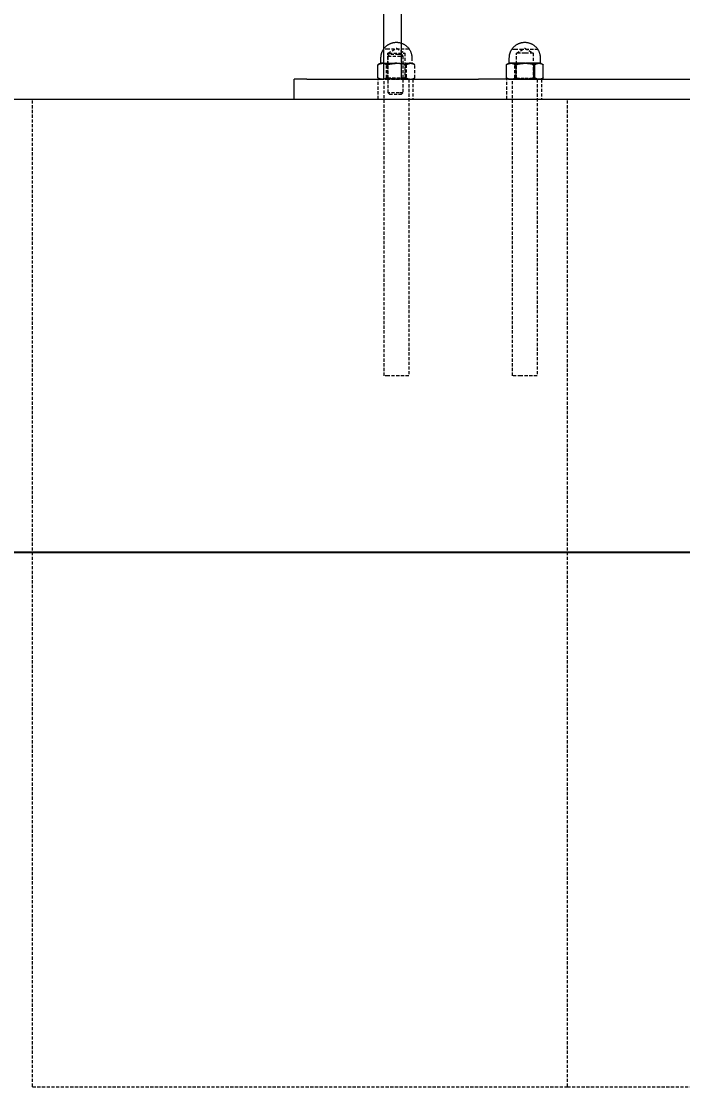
# Model space of a CAD drawing. Header units: millimetres. Extents: x -427 to 4679, y -324 to 2971.
# Drawn here: x 1398.2 to 1665.9, y 2120.7 to 2552.2 of the extents above; entities that cross this region are included whole.
import ezdxf

# ---------------------------------------------------------------- set-up
doc = ezdxf.new("R2010")
doc.units = ezdxf.units.MM
doc.linetypes.add('HIDDEN', pattern=[1.905, 1.27, -0.635])
for name, color, linetype, lineweight in [('ZANO_R', 7, 'Continuous', 0), ('ZANO_R_przerywana', 7, 'HIDDEN', 0), ('ZANO_W', 1, 'Continuous', 0)]:
    doc.layers.add(name, color=color, linetype=linetype, lineweight=lineweight)
doc.styles.add('Arial', font='arial.ttf')
doc.styles.get("Standard").update_dxf_attribs({"font": 'ARIALUNI.TTF'})
doc.dimstyles.new('pl i ang', dxfattribs={"dimtxt": 50, "dimasz": 50, "dimexe": 1.25, "dimexo": 0.625, "dimgap": 10, "dimtad": 1, "dimtoh": 1, "dimtxsty": 'Standard', "dimcen": 2.5, "dimclrd": 1, "dimclre": 1, "dimclrt": 1, "dimadec": 0, "dimazin": 0, "dimtfac": 1, "dimtmove": 0, "dimatfit": 3, "dimfxl": 1, "dimarcsym": 1})

# ---------------------------------------------------------------- blocks, each defined once
blk = doc.blocks.new('*D485')
at = {"layer": 'ZANO_W', "color": 1, "lineweight": -2}
for p, q in [((-216.66, 2510.74), (-216.66, 2327.24)), ((1811.27, 2510.74), (1811.27, 2327.24)), ((-176.66, 2337.24), (1771.27, 2337.24))]:
    blk.add_line(p, q, dxfattribs=at)
at = {"layer": 'ZANO_W', "color": 1}
for points in [[(-176.66, 2343.9), (-176.66, 2330.57), (-216.66, 2337.24)], [(1771.27, 2330.57), (1771.27, 2343.9), (1811.27, 2337.24)]]:
    blk.add_solid(points, dxfattribs=at)
at = {"layer": 'ZANO_W', "color": 1, "insert": (797.31, 2367.66), "char_height": 40, "attachment_point": 5, "style": 'Arial'}
blk.add_mtext('2028', dxfattribs=at)

msp = doc.modelspace()

# ---------------------------------------------------------------- linework, layer by layer
at = {"layer": 'ZANO_R'}
for p, q in [((1551.92, 2922.74), (1551.92, 2528.74)), ((1544.97, 2528.74), (1544.97, 2892.74)), ((1597.11, 2541.44), (1597.25, 2541.6)), ((1597.25, 2541.6), (1597.4, 2541.76)), ((1597.4, 2541.76), (1597.54, 2541.91)), ((1597.54, 2541.91), (1597.7, 2542.06)), ((1597.7, 2542.06), (1597.86, 2542.2)), ((1597.86, 2542.2), (1598.02, 2542.34)), ((1598.02, 2542.34), (1598.19, 2542.47)), ((1598.19, 2542.47), (1598.36, 2542.6)), ((1598.36, 2542.6), (1598.54, 2542.72)), ((1598.54, 2542.72), (1598.72, 2542.83)), ((1598.72, 2542.83), (1598.9, 2542.94)), ((1598.9, 2542.94), (1599.09, 2543.04)), ((1599.09, 2543.04), (1599.28, 2543.14)), ((1599.28, 2543.14), (1599.47, 2543.22)), ((1599.47, 2543.22), (1599.67, 2543.31)), ((1599.67, 2543.31), (1599.87, 2543.38)), ((1599.87, 2543.38), (1600.07, 2543.45)), ((1600.07, 2543.45), (1600.28, 2543.51)), ((1600.28, 2543.51), (1600.48, 2543.56)), ((1600.48, 2543.56), (1600.69, 2543.61)), ((1600.69, 2543.61), (1600.9, 2543.65)), ((1600.9, 2543.65), (1601.11, 2543.68)), ((1601.11, 2543.68), (1601.32, 2543.71)), ((1601.32, 2543.71), (1601.54, 2543.73)), ((1601.54, 2543.73), (1601.75, 2543.74)), ((1601.75, 2543.74), (1601.96, 2543.74)), ((1601.96, 2543.74), (1602.18, 2543.74)), ((1602.18, 2543.74), (1602.39, 2543.73)), ((1602.39, 2543.73), (1602.6, 2543.71)), ((1602.6, 2543.71), (1602.81, 2543.68)), ((1602.81, 2543.68), (1603.03, 2543.65)), ((1603.03, 2543.65), (1603.23, 2543.61)), ((1603.23, 2543.61), (1603.44, 2543.56)), ((1603.44, 2543.56), (1603.65, 2543.51)), ((1603.65, 2543.51), (1603.85, 2543.45)), ((1603.85, 2543.45), (1604.06, 2543.38)), ((1604.06, 2543.38), (1604.26, 2543.31)), ((1604.26, 2543.31), (1604.45, 2543.22)), ((1604.45, 2543.22), (1604.65, 2543.14)), ((1604.65, 2543.14), (1604.84, 2543.04)), ((1604.84, 2543.04), (1605.03, 2542.94)), ((1605.03, 2542.94), (1605.21, 2542.83)), ((1605.21, 2542.83), (1605.39, 2542.72)), ((1605.39, 2542.72), (1605.57, 2542.6)), ((1605.57, 2542.6), (1605.74, 2542.47)), ((1605.74, 2542.47), (1605.91, 2542.34)), ((1605.91, 2542.34), (1606.07, 2542.2)), ((1606.07, 2542.2), (1606.23, 2542.06)), ((1606.23, 2542.06), (1606.38, 2541.91)), ((1606.38, 2541.91), (1606.53, 2541.76)), ((1606.53, 2541.76), (1606.67, 2541.6)), ((1606.67, 2541.6), (1606.81, 2541.44)), ((1543.75, 2537.49), (1543.76, 2537.7)), ((1543.75, 2535.36), (1543.75, 2537.49)), ((1543.76, 2537.7), (1543.77, 2537.91)), ((1543.77, 2537.91), (1543.78, 2538.12)), ((1543.78, 2538.12), (1543.81, 2538.32)), ((1543.81, 2538.32), (1543.84, 2538.53)), ((1543.84, 2538.53), (1543.88, 2538.74)), ((1543.88, 2538.74), (1543.92, 2538.94)), ((1543.92, 2538.94), (1543.97, 2539.14)), ((1543.97, 2539.14), (1544.03, 2539.34)), ((1544.03, 2539.34), (1544.1, 2539.54)), ((1544.1, 2539.54), (1544.17, 2539.74)), ((1544.17, 2539.74), (1544.25, 2539.93)), ((1544.25, 2539.93), (1544.33, 2540.12)), ((1544.33, 2540.12), (1544.42, 2540.31)), ((1544.42, 2540.31), (1544.52, 2540.49)), ((1544.52, 2540.49), (1544.62, 2540.67)), ((1544.62, 2540.67), (1544.73, 2540.85)), ((1544.73, 2540.85), (1544.85, 2541.03)), ((1544.85, 2541.03), (1544.97, 2541.2)), ((1595.71, 2537.49), (1595.72, 2537.7)), ((1595.71, 2535.36), (1595.71, 2537.49)), ((1595.72, 2537.7), (1595.73, 2537.92)), ((1595.73, 2537.92), (1595.75, 2538.13)), ((1595.75, 2538.13), (1595.77, 2538.34)), ((1595.77, 2538.34), (1595.8, 2538.55)), ((1595.8, 2538.55), (1595.84, 2538.76)), ((1595.84, 2538.76), (1595.89, 2538.97)), ((1595.89, 2538.97), (1595.94, 2539.18)), ((1595.94, 2539.18), (1596.01, 2539.38)), ((1596.01, 2539.38), (1596.07, 2539.58)), ((1596.07, 2539.58), (1596.15, 2539.78)), ((1596.15, 2539.78), (1596.23, 2539.98)), ((1596.23, 2539.98), (1596.32, 2540.18)), ((1596.32, 2540.18), (1596.41, 2540.37)), ((1596.41, 2540.37), (1596.52, 2540.55)), ((1596.52, 2540.55), (1596.62, 2540.74)), ((1596.62, 2540.74), (1596.74, 2540.92)), ((1596.74, 2540.92), (1596.86, 2541.1)), ((1596.86, 2541.1), (1596.98, 2541.27)), ((1596.98, 2541.27), (1597.11, 2541.44)), ((1606.81, 2541.44), (1606.94, 2541.27)), ((1606.94, 2541.27), (1607.07, 2541.1)), ((1607.07, 2541.1), (1607.19, 2540.92)), ((1607.19, 2540.92), (1607.3, 2540.74)), ((1607.3, 2540.74), (1607.41, 2540.55)), ((1607.41, 2540.55), (1607.51, 2540.37)), ((1607.51, 2540.37), (1607.61, 2540.18)), ((1607.61, 2540.18), (1607.7, 2539.98)), ((1607.7, 2539.98), (1607.78, 2539.78)), ((1607.78, 2539.78), (1607.85, 2539.58)), ((1607.85, 2539.58), (1607.92, 2539.38)), ((1607.92, 2539.38), (1607.98, 2539.18)), ((1607.98, 2539.18), (1608.04, 2538.97)), ((1608.04, 2538.97), (1608.08, 2538.76)), ((1608.08, 2538.76), (1608.12, 2538.55)), ((1608.12, 2538.55), (1608.15, 2538.34)), ((1608.15, 2538.34), (1608.18, 2538.13)), ((1608.18, 2538.13), (1608.2, 2537.92)), ((1608.2, 2537.92), (1608.21, 2537.7)), ((1608.21, 2537.7), (1608.21, 2537.49)), ((1608.21, 2537.49), (1608.21, 2535.36)), ((1542.59, 2534.72), (1542.5, 2534.66)), ((1542.5, 2529.32), (1542.5, 2534.66)), ((1542.69, 2534.78), (1542.59, 2534.72)), ((1542.78, 2534.83), (1542.69, 2534.78)), ((1542.72, 2534.79), (1543.5, 2535.24)), ((1542.88, 2534.88), (1542.78, 2534.83)), ((1542.98, 2534.93), (1542.88, 2534.88)), ((1543.08, 2534.98), (1542.98, 2534.93)), ((1543.18, 2535.02), (1543.08, 2534.98)), ((1543.28, 2535.06), (1543.18, 2535.02)), ((1543.39, 2535.09), (1543.28, 2535.06)), ((1543.49, 2535.12), (1543.39, 2535.09)), ((1543.6, 2535.15), (1543.49, 2535.12)), ((1543.5, 2535.24), (1543.5, 2535.24)), ((1543.5, 2535.24), (1543.5, 2535.24)), ((1543.5, 2535.24), (1543.5, 2535.24)), ((1543.5, 2535.24), (1543.5, 2535.24)), ((1543.5, 2535.24), (1543.5, 2535.24)), ((1543.5, 2535.24), (1543.51, 2535.24)), ((1543.51, 2535.24), (1543.54, 2535.24)), ((1543.54, 2535.24), (1543.67, 2535.24)), ((1543.7, 2535.17), (1543.6, 2535.15)), ((1543.64, 2535.24), (1543.65, 2535.24)), ((1543.65, 2535.24), (1543.65, 2535.24)), ((1543.65, 2535.24), (1543.65, 2535.24)), ((1543.65, 2535.24), (1543.66, 2535.24)), ((1543.66, 2535.24), (1543.66, 2535.25)), ((1543.66, 2535.25), (1543.67, 2535.25)), ((1543.67, 2535.25), (1543.67, 2535.25)), ((1543.67, 2535.25), (1543.67, 2535.25)), ((1543.67, 2535.25), (1543.68, 2535.25)), ((1543.67, 2535.24), (1544.15, 2535.24)), ((1543.68, 2535.25), (1543.69, 2535.26)), ((1543.68, 2535.25), (1543.68, 2535.25)), ((1543.68, 2535.25), (1543.68, 2535.25)), ((1543.69, 2535.26), (1543.69, 2535.26)), ((1543.69, 2535.26), (1543.7, 2535.26)), ((1543.7, 2535.26), (1543.71, 2535.27)), ((1543.7, 2535.26), (1543.7, 2535.26)), ((1543.7, 2535.26), (1543.7, 2535.26)), ((1543.81, 2535.19), (1543.7, 2535.17)), ((1543.71, 2535.27), (1543.72, 2535.28)), ((1543.71, 2535.27), (1543.71, 2535.27)), ((1543.71, 2535.27), (1543.71, 2535.27)), ((1543.71, 2535.27), (1543.71, 2535.27)), ((1543.72, 2535.28), (1543.73, 2535.29)), ((1543.72, 2535.28), (1543.72, 2535.28)), ((1543.72, 2535.28), (1543.72, 2535.28)), ((1543.73, 2535.29), (1543.73, 2535.3)), ((1543.73, 2535.3), (1543.73, 2535.3)), ((1543.73, 2535.3), (1543.74, 2535.3)), ((1543.73, 2535.29), (1543.73, 2535.29)), ((1543.73, 2535.29), (1543.73, 2535.29)), ((1543.74, 2535.32), (1543.75, 2535.33)), ((1543.74, 2535.31), (1543.74, 2535.32)), ((1543.74, 2535.32), (1543.74, 2535.32)), ((1543.74, 2535.3), (1543.74, 2535.31)), ((1543.74, 2535.31), (1543.74, 2535.31)), ((1543.74, 2535.31), (1543.74, 2535.31)), ((1543.75, 2535.35), (1543.75, 2535.36)), ((1543.75, 2535.36), (1543.75, 2535.36)), ((1543.75, 2535.34), (1543.75, 2535.35)), ((1543.75, 2535.35), (1543.75, 2535.35)), ((1543.75, 2535.33), (1543.75, 2535.34)), ((1543.75, 2535.34), (1543.75, 2535.34)), ((1543.75, 2535.34), (1543.75, 2535.34)), ((1543.75, 2535.33), (1543.75, 2535.33)), ((1543.75, 2535.33), (1543.75, 2535.33)), ((1543.92, 2535.21), (1543.81, 2535.19)), ((1544.03, 2535.23), (1543.92, 2535.21)), ((1544.14, 2535.23), (1544.03, 2535.23)), ((1544.25, 2535.24), (1544.14, 2535.23)), ((1544.34, 2535.24), (1544.25, 2535.24)), ((1544.3, 2535.24), (1544.97, 2535.24)), ((1544.43, 2535.23), (1544.34, 2535.24)), ((1544.52, 2535.23), (1544.43, 2535.23)), ((1544.61, 2535.21), (1544.52, 2535.23)), ((1544.7, 2535.2), (1544.61, 2535.21)), ((1544.79, 2535.18), (1544.7, 2535.2)), ((1544.88, 2535.16), (1544.79, 2535.18)), ((1544.97, 2535.14), (1544.88, 2535.16)), ((1594.62, 2534.75), (1594.46, 2534.66)), ((1594.46, 2534.66), (1594.59, 2534.73)), ((1594.46, 2534.66), (1594.46, 2529.32)), ((1594.59, 2534.73), (1594.71, 2534.8)), ((1594.62, 2534.75), (1595.46, 2535.24)), ((1594.71, 2534.8), (1594.84, 2534.86)), ((1594.84, 2534.86), (1594.97, 2534.91)), ((1594.97, 2534.91), (1595.1, 2534.97)), ((1595.1, 2534.97), (1595.23, 2535.01)), ((1595.23, 2535.01), (1595.36, 2535.06)), ((1595.36, 2535.06), (1595.5, 2535.1)), ((1596.41, 2535.24), (1595.46, 2535.24)), ((1595.5, 2535.1), (1595.63, 2535.13)), ((1595.6, 2535.24), (1595.71, 2535.36)), ((1595.63, 2535.13), (1595.77, 2535.16)), ((1595.77, 2535.16), (1595.91, 2535.19)), ((1595.91, 2535.19), (1596.05, 2535.21)), ((1596.05, 2535.21), (1596.19, 2535.22)), ((1596.19, 2535.22), (1596.33, 2535.23)), ((1596.33, 2535.23), (1596.47, 2535.24)), ((1596.47, 2535.24), (1596.61, 2535.23)), ((1602.11, 2535.24), (1596.58, 2535.24)), ((1596.61, 2535.23), (1596.75, 2535.22)), ((1596.75, 2535.22), (1596.89, 2535.21)), ((1596.89, 2535.21), (1597.03, 2535.19)), ((1597.03, 2535.19), (1597.17, 2535.16)), ((1597.17, 2535.16), (1597.3, 2535.13)), ((1597.3, 2535.13), (1597.44, 2535.1)), ((1597.44, 2535.1), (1597.57, 2535.06)), ((1597.57, 2535.06), (1597.71, 2535.01)), ((1597.71, 2535.01), (1597.84, 2534.97)), ((1597.84, 2534.97), (1597.97, 2534.91)), ((1597.97, 2534.91), (1598.1, 2534.86)), ((1598.1, 2534.86), (1598.23, 2534.8)), ((1598.23, 2534.8), (1598.35, 2534.73)), ((1598.35, 2534.73), (1598.47, 2534.66)), ((1598.47, 2534.66), (1598.88, 2534.78)), ((1598.47, 2529.32), (1598.47, 2534.66)), ((1598.88, 2534.78), (1599.29, 2534.88)), ((1599.29, 2534.88), (1599.7, 2534.97)), ((1599.7, 2534.97), (1600.12, 2535.05)), ((1600.12, 2535.05), (1600.54, 2535.12)), ((1600.54, 2535.12), (1600.96, 2535.17)), ((1600.96, 2535.17), (1601.38, 2535.2)), ((1601.38, 2535.2), (1601.8, 2535.23)), ((1601.8, 2535.23), (1602.22, 2535.24)), ((1602.22, 2535.24), (1602.65, 2535.23)), ((1607.65, 2535.24), (1602.43, 2535.24)), ((1602.65, 2535.23), (1603.07, 2535.2)), ((1603.07, 2535.2), (1603.49, 2535.17)), ((1603.49, 2535.17), (1603.91, 2535.12)), ((1603.91, 2535.12), (1604.33, 2535.05)), ((1604.33, 2535.05), (1604.74, 2534.97)), ((1604.74, 2534.97), (1605.16, 2534.88)), ((1605.16, 2534.88), (1605.57, 2534.78)), ((1605.57, 2534.78), (1605.97, 2534.66)), ((1605.97, 2534.66), (1606.06, 2534.72)), ((1605.97, 2529.32), (1605.97, 2534.66)), ((1606.06, 2534.72), (1606.16, 2534.78)), ((1606.16, 2534.78), (1606.25, 2534.83)), ((1606.25, 2534.83), (1606.35, 2534.88)), ((1606.35, 2534.88), (1606.45, 2534.93)), ((1606.45, 2534.93), (1606.55, 2534.98)), ((1606.55, 2534.98), (1606.65, 2535.02)), ((1606.65, 2535.02), (1606.75, 2535.06)), ((1606.75, 2535.06), (1606.86, 2535.09)), ((1606.86, 2535.09), (1606.96, 2535.12)), ((1606.96, 2535.12), (1607.07, 2535.15)), ((1607.07, 2535.15), (1607.17, 2535.17)), ((1607.17, 2535.17), (1607.28, 2535.19)), ((1607.28, 2535.19), (1607.39, 2535.21)), ((1607.39, 2535.21), (1607.5, 2535.23)), ((1607.5, 2535.23), (1607.61, 2535.23)), ((1607.61, 2535.23), (1607.72, 2535.24)), ((1607.72, 2535.24), (1607.83, 2535.23)), ((1608.3, 2535.24), (1607.81, 2535.24)), ((1607.83, 2535.23), (1607.94, 2535.23)), ((1607.94, 2535.23), (1608.04, 2535.21)), ((1608.04, 2535.21), (1608.15, 2535.19)), ((1608.15, 2535.19), (1608.26, 2535.17)), ((1608.21, 2535.36), (1608.33, 2535.24)), ((1608.26, 2535.17), (1608.37, 2535.15)), ((1608.42, 2535.24), (1608.3, 2535.24)), ((1608.37, 2535.15), (1608.47, 2535.12)), ((1608.45, 2535.24), (1608.42, 2535.24)), ((1608.46, 2535.24), (1608.45, 2535.24)), ((1608.46, 2535.24), (1608.46, 2535.24)), ((1608.46, 2535.24), (1608.46, 2535.24)), ((1608.46, 2535.24), (1608.46, 2535.24)), ((1608.46, 2535.24), (1608.46, 2535.24)), ((1608.46, 2535.24), (1608.46, 2535.24)), ((1608.46, 2535.24), (1609.25, 2534.79)), ((1608.47, 2535.12), (1608.58, 2535.09)), ((1608.58, 2535.09), (1608.68, 2535.06)), ((1608.68, 2535.06), (1608.79, 2535.02)), ((1608.79, 2535.02), (1608.89, 2534.98)), ((1608.89, 2534.98), (1608.99, 2534.93)), ((1608.99, 2534.93), (1609.09, 2534.88)), ((1609.09, 2534.88), (1609.18, 2534.83)), ((1609.18, 2534.83), (1609.28, 2534.78)), ((1609.28, 2534.78), (1609.37, 2534.72)), ((1609.37, 2534.72), (1609.46, 2534.66)), ((1609.46, 2529.32), (1609.46, 2534.66)), ((1513.7, 2528.74), (1508.66, 2528.74)), ((1508.66, 2520.74), (1508.66, 2528.74)), ((1513.7, 2528.74), (1544.97, 2528.74)), ((1542.5, 2529.32), (1542.6, 2529.26)), ((1542.6, 2529.26), (1542.69, 2529.2)), ((1542.69, 2529.2), (1542.79, 2529.14)), ((1543.5, 2528.74), (1542.72, 2529.19)), ((1542.79, 2529.14), (1542.89, 2529.09)), ((1542.89, 2529.09), (1543, 2529.04)), ((1543, 2529.04), (1543.1, 2529)), ((1543.1, 2529), (1543.21, 2528.95)), ((1543.21, 2528.95), (1543.31, 2528.92)), ((1543.31, 2528.92), (1543.42, 2528.88)), ((1543.42, 2528.88), (1543.53, 2528.85)), ((1543.53, 2528.85), (1543.64, 2528.82)), ((1543.64, 2528.82), (1543.75, 2528.8)), ((1543.75, 2528.8), (1543.86, 2528.78)), ((1543.86, 2528.78), (1543.98, 2528.76)), ((1543.98, 2528.76), (1544.09, 2528.75)), ((1544.09, 2528.75), (1544.2, 2528.74)), ((1544.3, 2528.74), (1544.38, 2528.75)), ((1544.38, 2528.75), (1544.47, 2528.75)), ((1544.47, 2528.75), (1544.55, 2528.76)), ((1544.55, 2528.76), (1544.64, 2528.77)), ((1544.64, 2528.77), (1544.72, 2528.79)), ((1544.72, 2528.79), (1544.8, 2528.8)), ((1544.8, 2528.8), (1544.89, 2528.82)), ((1544.89, 2528.82), (1544.97, 2528.85)), ((1551.92, 2528.74), (1544.97, 2528.74)), ((1551.92, 2528.74), (1583.18, 2528.74)), ((1596.83, 2528.74), (1583.18, 2528.74)), ((1594.46, 2529.32), (1594.62, 2529.23)), ((1594.59, 2529.25), (1594.46, 2529.32)), ((1594.72, 2529.18), (1594.59, 2529.25)), ((1595.46, 2528.74), (1594.62, 2529.23)), ((1594.85, 2529.12), (1594.72, 2529.18)), ((1594.99, 2529.06), (1594.85, 2529.12)), ((1595.12, 2529.01), (1594.99, 2529.06)), ((1595.26, 2528.96), (1595.12, 2529.01)), ((1595.4, 2528.91), (1595.26, 2528.96)), ((1595.54, 2528.87), (1595.4, 2528.91)), ((1595.69, 2528.84), (1595.54, 2528.87)), ((1595.83, 2528.81), (1595.69, 2528.84)), ((1595.97, 2528.79), (1595.83, 2528.81)), ((1596.12, 2528.77), (1595.97, 2528.79)), ((1596.26, 2528.75), (1596.12, 2528.77)), ((1596.41, 2528.74), (1596.26, 2528.75)), ((1596.72, 2528.75), (1596.58, 2528.74)), ((1596.86, 2528.77), (1596.72, 2528.75)), ((1596.83, 2528.74), (1809.95, 2528.74)), ((1597, 2528.79), (1596.86, 2528.77)), ((1597.15, 2528.82), (1597, 2528.79)), ((1597.28, 2528.85), (1597.15, 2528.82)), ((1597.42, 2528.88), (1597.28, 2528.85)), ((1597.56, 2528.92), (1597.42, 2528.88)), ((1597.7, 2528.97), (1597.56, 2528.92)), ((1597.83, 2529.01), (1597.7, 2528.97)), ((1597.96, 2529.07), (1597.83, 2529.01)), ((1598.09, 2529.12), (1597.96, 2529.07)), ((1598.22, 2529.19), (1598.09, 2529.12)), ((1598.35, 2529.25), (1598.22, 2529.19)), ((1598.47, 2529.32), (1598.35, 2529.25)), ((1598.92, 2529.19), (1598.47, 2529.32)), ((1599.37, 2529.08), (1598.92, 2529.19)), ((1599.82, 2528.99), (1599.37, 2529.08)), ((1600.28, 2528.91), (1599.82, 2528.99)), ((1600.74, 2528.84), (1600.28, 2528.91)), ((1601.2, 2528.79), (1600.74, 2528.84)), ((1601.66, 2528.76), (1601.2, 2528.79)), ((1602.12, 2528.74), (1601.66, 2528.76)), ((1602.81, 2528.76), (1602.35, 2528.74)), ((1603.27, 2528.79), (1602.81, 2528.76)), ((1603.72, 2528.84), (1603.27, 2528.79)), ((1604.18, 2528.91), (1603.72, 2528.84)), ((1604.63, 2528.99), (1604.18, 2528.91)), ((1605.08, 2529.08), (1604.63, 2528.99)), ((1605.53, 2529.2), (1605.08, 2529.08)), ((1605.97, 2529.32), (1605.53, 2529.2)), ((1606.06, 2529.26), (1605.97, 2529.32)), ((1606.16, 2529.2), (1606.06, 2529.26)), ((1606.25, 2529.15), (1606.16, 2529.2)), ((1606.35, 2529.1), (1606.25, 2529.15)), ((1606.45, 2529.05), (1606.35, 2529.1)), ((1606.55, 2529.01), (1606.45, 2529.05)), ((1606.65, 2528.96), (1606.55, 2529.01)), ((1606.75, 2528.93), (1606.65, 2528.96)), ((1606.86, 2528.89), (1606.75, 2528.93)), ((1606.96, 2528.86), (1606.86, 2528.89)), ((1607.07, 2528.83), (1606.96, 2528.86)), ((1607.17, 2528.81), (1607.07, 2528.83)), ((1607.28, 2528.79), (1607.17, 2528.81)), ((1607.39, 2528.77), (1607.28, 2528.79)), ((1607.5, 2528.76), (1607.39, 2528.77)), ((1607.61, 2528.75), (1607.5, 2528.76)), ((1607.72, 2528.74), (1607.61, 2528.75)), ((1607.88, 2528.75), (1607.76, 2528.74)), ((1607.99, 2528.76), (1607.88, 2528.75)), ((1608.1, 2528.78), (1607.99, 2528.76)), ((1608.21, 2528.8), (1608.1, 2528.78)), ((1608.32, 2528.82), (1608.21, 2528.8)), ((1608.43, 2528.85), (1608.32, 2528.82)), ((1608.54, 2528.88), (1608.43, 2528.85)), ((1609.25, 2529.19), (1608.46, 2528.74)), ((1608.65, 2528.92), (1608.54, 2528.88)), ((1608.76, 2528.95), (1608.65, 2528.92)), ((1608.86, 2529), (1608.76, 2528.95)), ((1608.97, 2529.04), (1608.86, 2529)), ((1609.07, 2529.09), (1608.97, 2529.04)), ((1609.17, 2529.14), (1609.07, 2529.09)), ((1609.27, 2529.2), (1609.17, 2529.14)), ((1609.37, 2529.26), (1609.27, 2529.2)), ((1609.46, 2529.32), (1609.37, 2529.26)), ((1402.73, 2520.74), (1619.24, 2520.74)), ((1619.24, 2520.74), (1919.24, 2520.74))]:
    msp.add_line(p, q, dxfattribs=at)
msp.add_lwpolyline([(-427.28, 2520.74), (4514.24, 2520.74)], dxfattribs=at)
at = {"layer": 'ZANO_R_przerywana'}
for p, q in [((1545.1, 2541.37), (1545.24, 2541.54)), ((1545.24, 2541.54), (1545.38, 2541.7)), ((1545.38, 2541.7), (1545.53, 2541.86)), ((1545.53, 2541.86), (1545.68, 2542.01)), ((1545.68, 2542.01), (1545.84, 2542.16)), ((1545.84, 2542.16), (1546.01, 2542.3)), ((1546.01, 2542.3), (1546.18, 2542.43)), ((1546.18, 2542.43), (1546.35, 2542.56)), ((1546.35, 2542.56), (1546.53, 2542.69)), ((1546.53, 2542.69), (1546.71, 2542.8)), ((1546.71, 2542.8), (1546.9, 2542.91)), ((1546.9, 2542.91), (1547.09, 2543.02)), ((1547.09, 2543.02), (1547.28, 2543.12)), ((1547.28, 2543.12), (1547.48, 2543.21)), ((1547.48, 2543.21), (1547.68, 2543.29)), ((1547.68, 2543.29), (1547.88, 2543.37)), ((1547.88, 2543.37), (1548.08, 2543.44)), ((1548.08, 2543.44), (1548.29, 2543.5)), ((1548.29, 2543.5), (1548.5, 2543.56)), ((1548.5, 2543.56), (1548.71, 2543.61)), ((1548.71, 2543.61), (1548.92, 2543.65)), ((1548.92, 2543.65), (1549.14, 2543.68)), ((1549.14, 2543.68), (1549.35, 2543.71)), ((1549.35, 2543.71), (1549.57, 2543.73)), ((1549.57, 2543.73), (1549.78, 2543.74)), ((1549.78, 2543.74), (1550, 2543.74)), ((1550, 2543.74), (1550.21, 2543.74)), ((1550.21, 2543.74), (1550.43, 2543.73)), ((1550.43, 2543.73), (1550.64, 2543.71)), ((1550.64, 2543.71), (1550.85, 2543.68)), ((1550.85, 2543.68), (1551.06, 2543.65)), ((1551.06, 2543.65), (1551.27, 2543.61)), ((1551.27, 2543.61), (1551.48, 2543.56)), ((1551.48, 2543.56), (1551.69, 2543.51)), ((1551.69, 2543.51), (1551.89, 2543.45)), ((1551.89, 2543.45), (1552.09, 2543.38)), ((1552.09, 2543.38), (1552.29, 2543.31)), ((1552.29, 2543.31), (1552.49, 2543.22)), ((1552.49, 2543.22), (1552.69, 2543.14)), ((1552.69, 2543.14), (1552.88, 2543.04)), ((1552.88, 2543.04), (1553.06, 2542.94)), ((1553.06, 2542.94), (1553.25, 2542.83)), ((1553.25, 2542.83), (1553.43, 2542.72)), ((1553.43, 2542.72), (1553.61, 2542.6)), ((1553.61, 2542.6), (1553.78, 2542.47)), ((1553.78, 2542.47), (1553.95, 2542.34)), ((1553.95, 2542.34), (1554.11, 2542.2)), ((1554.11, 2542.2), (1554.27, 2542.06)), ((1554.27, 2542.06), (1554.42, 2541.91)), ((1554.42, 2541.91), (1554.57, 2541.76)), ((1554.57, 2541.76), (1554.71, 2541.6)), ((1554.71, 2541.6), (1554.85, 2541.44)), ((1544.97, 2541.2), (1545.1, 2541.37)), ((1546.68, 2540.91), (1545, 2540.91)), ((1546.6, 2539.34), (1550, 2541.38)), ((1546.6, 2539.34), (1546.99, 2539.34)), ((1546.6, 2529.19), (1546.6, 2539.34)), ((1546.65, 2538.19), (1547.2, 2538.74)), ((1546.65, 2538.19), (1551.15, 2538.19)), ((1546.65, 2523.3), (1546.65, 2538.19)), ((1555, 2540.91), (1546.68, 2540.91)), ((1546.99, 2539.34), (1553.4, 2539.34)), ((1550.87, 2538.74), (1547.2, 2538.74)), ((1550, 2541.38), (1553.4, 2539.34)), ((1552.09, 2538.74), (1550.87, 2538.74)), ((1551.15, 2538.19), (1552.65, 2538.19)), ((1552.09, 2538.74), (1552.65, 2538.19)), ((1552.65, 2538.19), (1552.65, 2523.3)), ((1553.4, 2539.34), (1553.4, 2539.34)), ((1553.4, 2539.34), (1553.4, 2529.19)), ((1554.85, 2541.44), (1554.98, 2541.27)), ((1554.98, 2541.27), (1555.11, 2541.1)), ((1555.11, 2541.1), (1555.23, 2540.92)), ((1555.23, 2540.92), (1555.34, 2540.74)), ((1555.34, 2540.74), (1555.45, 2540.55)), ((1555.45, 2540.55), (1555.55, 2540.37)), ((1555.55, 2540.37), (1555.65, 2540.18)), ((1555.65, 2540.18), (1555.73, 2539.98)), ((1555.73, 2539.98), (1555.82, 2539.78)), ((1555.82, 2539.78), (1555.89, 2539.58)), ((1555.89, 2539.58), (1555.96, 2539.38)), ((1555.96, 2539.38), (1556.02, 2539.18)), ((1556.02, 2539.18), (1556.07, 2538.97)), ((1556.07, 2538.97), (1556.12, 2538.76)), ((1556.12, 2538.76), (1556.16, 2538.55)), ((1556.16, 2538.55), (1556.19, 2538.34)), ((1556.19, 2538.34), (1556.22, 2538.13)), ((1556.22, 2538.13), (1556.24, 2537.92)), ((1556.24, 2537.92), (1556.25, 2537.7)), ((1556.25, 2537.7), (1556.25, 2537.49)), ((1556.25, 2537.49), (1556.25, 2535.36)), ((1596.96, 2540.91), (1596.96, 2540.91)), ((1596.96, 2540.91), (1596.96, 2540.91)), ((1596.96, 2540.91), (1596.96, 2540.91)), ((1596.96, 2540.91), (1596.96, 2540.91)), ((1596.96, 2540.91), (1596.97, 2540.91)), ((1596.97, 2540.91), (1597.01, 2540.91)), ((1597.01, 2540.91), (1597.19, 2540.91)), ((1597.19, 2540.91), (1597.93, 2540.91)), ((1597.93, 2540.91), (1600.38, 2540.91)), ((1602.1, 2539.34), (1598.56, 2539.34)), ((1598.56, 2539.34), (1598.56, 2539.34)), ((1598.56, 2529.19), (1598.56, 2539.34)), ((1598.57, 2539.34), (1601.96, 2541.38)), ((1600.38, 2540.91), (1606.96, 2540.91)), ((1601.96, 2541.38), (1605.36, 2539.34)), ((1605.36, 2539.34), (1602.1, 2539.34)), ((1605.36, 2539.34), (1605.36, 2529.19)), ((1542.5, 2534.66), (1542.63, 2534.73)), ((1542.63, 2534.73), (1542.77, 2534.8)), ((1542.77, 2534.8), (1542.9, 2534.87)), ((1542.9, 2534.87), (1543.04, 2534.93)), ((1543.04, 2534.93), (1543.18, 2534.98)), ((1543.18, 2534.98), (1543.33, 2535.03)), ((1543.33, 2535.03), (1543.47, 2535.08)), ((1543.47, 2535.08), (1543.61, 2535.12)), ((1543.61, 2535.12), (1543.76, 2535.15)), ((1543.76, 2535.15), (1543.91, 2535.18)), ((1543.91, 2535.18), (1544.06, 2535.2)), ((1544.06, 2535.2), (1544.21, 2535.22)), ((1544.21, 2535.22), (1544.36, 2535.24)), ((1544.38, 2535.24), (1544.4, 2535.24)), ((1544.62, 2535.24), (1544.76, 2535.23)), ((1544.76, 2535.23), (1544.9, 2535.21)), ((1544.9, 2535.21), (1545.04, 2535.19)), ((1544.97, 2535.24), (1549.54, 2535.24)), ((1545.1, 2535.09), (1544.97, 2535.14)), ((1545.04, 2535.19), (1545.18, 2535.16)), ((1545.24, 2535.04), (1545.1, 2535.09)), ((1545.18, 2535.16), (1545.32, 2535.13)), ((1545.37, 2534.99), (1545.24, 2535.04)), ((1545.32, 2535.13), (1545.46, 2535.1)), ((1545.5, 2534.93), (1545.37, 2534.99)), ((1545.46, 2535.1), (1545.6, 2535.06)), ((1545.62, 2534.87), (1545.5, 2534.93)), ((1545.6, 2535.06), (1545.73, 2535.02)), ((1545.75, 2534.81), (1545.62, 2534.87)), ((1545.73, 2535.02), (1545.87, 2534.97)), ((1545.87, 2534.74), (1545.75, 2534.81)), ((1545.87, 2534.97), (1546, 2534.92)), ((1545.99, 2534.66), (1545.87, 2534.74)), ((1546.4, 2534.78), (1545.99, 2534.66)), ((1545.99, 2529.32), (1545.99, 2534.66)), ((1546, 2534.92), (1546.13, 2534.86)), ((1546.13, 2534.86), (1546.26, 2534.8)), ((1546.26, 2534.8), (1546.39, 2534.73)), ((1546.39, 2534.73), (1546.51, 2534.66)), ((1546.81, 2534.88), (1546.4, 2534.78)), ((1546.51, 2534.66), (1546.94, 2534.78)), ((1546.51, 2529.32), (1546.51, 2534.66)), ((1547.22, 2534.97), (1546.81, 2534.88)), ((1546.94, 2534.78), (1547.36, 2534.89)), ((1547.64, 2535.05), (1547.22, 2534.97)), ((1547.36, 2534.89), (1547.79, 2534.98)), ((1548.06, 2535.12), (1547.64, 2535.05)), ((1547.79, 2534.98), (1548.23, 2535.06)), ((1548.48, 2535.17), (1548.06, 2535.12)), ((1548.23, 2535.06), (1548.66, 2535.13)), ((1548.9, 2535.2), (1548.48, 2535.17)), ((1548.66, 2535.13), (1549.1, 2535.18)), ((1549.32, 2535.23), (1548.9, 2535.2)), ((1549.1, 2535.18), (1549.54, 2535.21)), ((1549.74, 2535.24), (1549.32, 2535.23)), ((1549.54, 2535.21), (1549.98, 2535.24)), ((1550.16, 2535.23), (1549.74, 2535.24)), ((1549.85, 2535.24), (1555.38, 2535.24)), ((1550.02, 2535.24), (1550.06, 2535.24)), ((1550.59, 2535.2), (1550.16, 2535.23)), ((1550.46, 2535.24), (1550.91, 2535.22)), ((1551.01, 2535.17), (1550.59, 2535.2)), ((1550.91, 2535.22), (1551.36, 2535.18)), ((1551.43, 2535.12), (1551.01, 2535.17)), ((1551.36, 2535.18), (1551.81, 2535.13)), ((1551.85, 2535.05), (1551.43, 2535.12)), ((1551.81, 2535.13), (1552.26, 2535.07)), ((1552.26, 2534.97), (1551.85, 2535.05)), ((1552.26, 2535.07), (1552.7, 2534.99)), ((1552.68, 2534.88), (1552.26, 2534.97)), ((1553.09, 2534.78), (1552.68, 2534.88)), ((1552.7, 2534.99), (1553.14, 2534.89)), ((1553.49, 2534.66), (1553.09, 2534.78)), ((1553.14, 2534.89), (1553.58, 2534.78)), ((1553.61, 2534.73), (1553.49, 2534.66)), ((1553.49, 2534.66), (1553.49, 2529.32)), ((1553.58, 2534.78), (1554.01, 2534.66)), ((1553.74, 2534.8), (1553.61, 2534.73)), ((1553.87, 2534.86), (1553.74, 2534.8)), ((1553.99, 2534.91), (1553.87, 2534.86)), ((1554.12, 2534.97), (1553.99, 2534.91)), ((1554.01, 2534.66), (1554.11, 2534.72)), ((1554.01, 2534.66), (1554.01, 2529.32)), ((1554.11, 2534.72), (1554.21, 2534.78)), ((1554.26, 2535.01), (1554.12, 2534.97)), ((1554.21, 2534.78), (1554.31, 2534.84)), ((1554.39, 2535.06), (1554.26, 2535.01)), ((1554.31, 2534.84), (1554.41, 2534.89)), ((1554.53, 2535.1), (1554.39, 2535.06)), ((1554.41, 2534.89), (1554.51, 2534.94)), ((1554.51, 2534.94), (1554.62, 2534.99)), ((1554.66, 2535.13), (1554.53, 2535.1)), ((1554.62, 2534.99), (1554.73, 2535.03)), ((1554.8, 2535.16), (1554.66, 2535.13)), ((1554.73, 2535.03), (1554.84, 2535.07)), ((1554.94, 2535.19), (1554.8, 2535.16)), ((1554.84, 2535.07), (1554.95, 2535.11)), ((1555.08, 2535.21), (1554.94, 2535.19)), ((1554.95, 2535.11), (1555.06, 2535.14)), ((1555.06, 2535.14), (1555.17, 2535.16)), ((1555.22, 2535.22), (1555.08, 2535.21)), ((1555.17, 2535.16), (1555.28, 2535.19)), ((1555.36, 2535.23), (1555.22, 2535.22)), ((1555.28, 2535.19), (1555.4, 2535.21)), ((1555.5, 2535.24), (1555.36, 2535.23)), ((1555.4, 2535.21), (1555.51, 2535.23)), ((1555.64, 2535.23), (1555.5, 2535.24)), ((1555.51, 2535.23), (1555.62, 2535.24)), ((1555.6, 2535.24), (1556.5, 2535.24)), ((1555.78, 2535.22), (1555.64, 2535.23)), ((1555.65, 2535.24), (1555.7, 2535.24)), ((1555.92, 2535.21), (1555.78, 2535.22)), ((1555.85, 2535.24), (1555.96, 2535.23)), ((1556.06, 2535.19), (1555.92, 2535.21)), ((1555.96, 2535.23), (1556.06, 2535.22)), ((1556.06, 2535.22), (1556.17, 2535.2)), ((1556.19, 2535.16), (1556.06, 2535.19)), ((1556.17, 2535.2), (1556.28, 2535.18)), ((1556.33, 2535.13), (1556.19, 2535.16)), ((1556.25, 2535.36), (1556.25, 2535.36)), ((1556.25, 2535.36), (1556.25, 2535.35)), ((1556.25, 2535.35), (1556.25, 2535.35)), ((1556.25, 2535.35), (1556.25, 2535.34)), ((1556.25, 2535.34), (1556.25, 2535.34)), ((1556.25, 2535.34), (1556.25, 2535.34)), ((1556.25, 2535.34), (1556.25, 2535.33)), ((1556.25, 2535.33), (1556.26, 2535.33)), ((1556.26, 2535.33), (1556.26, 2535.32)), ((1556.26, 2535.32), (1556.26, 2535.32)), ((1556.26, 2535.32), (1556.26, 2535.32)), ((1556.26, 2535.32), (1556.26, 2535.31)), ((1556.26, 2535.31), (1556.26, 2535.31)), ((1556.26, 2535.31), (1556.26, 2535.31)), ((1556.26, 2535.31), (1556.27, 2535.3)), ((1556.27, 2535.3), (1556.27, 2535.3)), ((1556.27, 2535.3), (1556.27, 2535.3)), ((1556.27, 2535.3), (1556.27, 2535.29)), ((1556.27, 2535.29), (1556.28, 2535.29)), ((1556.28, 2535.29), (1556.28, 2535.29)), ((1556.28, 2535.29), (1556.28, 2535.28)), ((1556.28, 2535.28), (1556.28, 2535.28)), ((1556.28, 2535.28), (1556.29, 2535.28)), ((1556.28, 2535.18), (1556.39, 2535.16)), ((1556.29, 2535.28), (1556.29, 2535.27)), ((1556.29, 2535.27), (1556.29, 2535.27)), ((1556.29, 2535.27), (1556.3, 2535.27)), ((1556.3, 2535.27), (1556.3, 2535.27)), ((1556.3, 2535.27), (1556.3, 2535.26)), ((1556.3, 2535.26), (1556.31, 2535.26)), ((1556.31, 2535.26), (1556.31, 2535.26)), ((1556.31, 2535.26), (1556.31, 2535.26)), ((1556.31, 2535.26), (1556.32, 2535.26)), ((1556.32, 2535.26), (1556.32, 2535.25)), ((1556.32, 2535.25), (1556.32, 2535.25)), ((1556.32, 2535.25), (1556.33, 2535.25)), ((1556.33, 2535.25), (1556.33, 2535.25)), ((1556.33, 2535.25), (1556.34, 2535.25)), ((1556.47, 2535.1), (1556.33, 2535.13)), ((1556.34, 2535.25), (1556.34, 2535.25)), ((1556.34, 2535.25), (1556.34, 2535.25)), ((1556.34, 2535.25), (1556.35, 2535.24)), ((1556.35, 2535.24), (1556.35, 2535.24)), ((1556.35, 2535.24), (1556.35, 2535.24)), ((1556.35, 2535.24), (1556.36, 2535.24)), ((1556.39, 2535.16), (1556.49, 2535.13)), ((1556.6, 2535.06), (1556.47, 2535.1)), ((1556.49, 2535.13), (1556.6, 2535.1)), ((1556.5, 2535.24), (1557.34, 2534.75)), ((1556.6, 2535.1), (1556.7, 2535.06)), ((1556.74, 2535.01), (1556.6, 2535.06)), ((1556.7, 2535.06), (1556.8, 2535.03)), ((1556.87, 2534.97), (1556.74, 2535.01)), ((1556.8, 2535.03), (1556.9, 2534.99)), ((1557, 2534.91), (1556.87, 2534.97)), ((1556.9, 2534.99), (1557, 2534.94)), ((1557, 2534.94), (1557.1, 2534.89)), ((1557.13, 2534.86), (1557, 2534.91)), ((1557.1, 2534.89), (1557.19, 2534.84)), ((1557.25, 2534.8), (1557.13, 2534.86)), ((1557.19, 2534.84), (1557.29, 2534.79)), ((1557.38, 2534.73), (1557.25, 2534.8)), ((1557.34, 2534.75), (1557.5, 2534.66)), ((1557.5, 2534.66), (1557.38, 2534.73)), ((1557.5, 2529.32), (1557.5, 2534.66)), ((1594.77, 2534.84), (1594.68, 2534.79)), ((1594.87, 2534.89), (1594.77, 2534.84)), ((1594.97, 2534.94), (1594.87, 2534.89)), ((1595.06, 2534.99), (1594.97, 2534.94)), ((1595.16, 2535.03), (1595.06, 2534.99)), ((1595.27, 2535.07), (1595.16, 2535.03)), ((1595.37, 2535.1), (1595.27, 2535.07)), ((1595.47, 2535.13), (1595.37, 2535.1)), ((1595.58, 2535.16), (1595.47, 2535.13)), ((1595.69, 2535.18), (1595.58, 2535.16)), ((1595.79, 2535.2), (1595.69, 2535.18)), ((1595.9, 2535.22), (1595.79, 2535.2)), ((1596.01, 2535.23), (1595.9, 2535.22)), ((1596.12, 2535.24), (1596.01, 2535.23)), ((1596.32, 2535.24), (1596.31, 2535.24)), ((1596.46, 2535.23), (1596.34, 2535.24)), ((1596.57, 2535.21), (1596.46, 2535.23)), ((1596.68, 2535.19), (1596.57, 2535.21)), ((1596.8, 2535.16), (1596.68, 2535.19)), ((1596.91, 2535.14), (1596.8, 2535.16)), ((1597.02, 2535.11), (1596.91, 2535.14)), ((1597.13, 2535.07), (1597.02, 2535.11)), ((1597.24, 2535.03), (1597.13, 2535.07)), ((1597.35, 2534.99), (1597.24, 2535.03)), ((1597.45, 2534.94), (1597.35, 2534.99)), ((1597.56, 2534.89), (1597.45, 2534.94)), ((1597.66, 2534.84), (1597.56, 2534.89)), ((1597.76, 2534.78), (1597.66, 2534.84)), ((1597.86, 2534.72), (1597.76, 2534.78)), ((1597.95, 2534.66), (1597.86, 2534.72)), ((1598.39, 2534.78), (1597.95, 2534.66)), ((1597.95, 2529.32), (1597.95, 2534.66)), ((1598.82, 2534.89), (1598.39, 2534.78)), ((1599.26, 2534.99), (1598.82, 2534.89)), ((1599.71, 2535.07), (1599.26, 2534.99)), ((1600.15, 2535.13), (1599.71, 2535.07)), ((1600.6, 2535.18), (1600.15, 2535.13)), ((1601.05, 2535.22), (1600.6, 2535.18)), ((1601.5, 2535.24), (1601.05, 2535.22)), ((1601.94, 2535.24), (1601.91, 2535.24)), ((1602.42, 2535.21), (1601.98, 2535.24)), ((1602.86, 2535.18), (1602.42, 2535.21)), ((1603.3, 2535.13), (1602.86, 2535.18)), ((1603.74, 2535.06), (1603.3, 2535.13)), ((1604.17, 2534.98), (1603.74, 2535.06)), ((1604.6, 2534.89), (1604.17, 2534.98)), ((1605.03, 2534.78), (1604.6, 2534.89)), ((1605.45, 2534.66), (1605.03, 2534.78)), ((1605.58, 2534.73), (1605.45, 2534.66)), ((1605.45, 2534.66), (1605.45, 2529.32)), ((1605.7, 2534.8), (1605.58, 2534.73)), ((1605.83, 2534.86), (1605.7, 2534.8)), ((1605.96, 2534.91), (1605.83, 2534.86)), ((1606.1, 2534.97), (1605.96, 2534.91)), ((1606.23, 2535.02), (1606.1, 2534.97)), ((1606.37, 2535.06), (1606.23, 2535.02)), ((1606.5, 2535.1), (1606.37, 2535.06)), ((1606.64, 2535.13), (1606.5, 2535.1)), ((1606.78, 2535.16), (1606.64, 2535.13)), ((1606.92, 2535.19), (1606.78, 2535.16)), ((1607.06, 2535.21), (1606.92, 2535.19)), ((1607.2, 2535.23), (1607.06, 2535.21)), ((1607.34, 2535.24), (1607.2, 2535.23)), ((1607.59, 2535.24), (1607.56, 2535.24)), ((1607.76, 2535.22), (1607.61, 2535.24)), ((1607.91, 2535.2), (1607.76, 2535.22)), ((1608.05, 2535.18), (1607.91, 2535.2)), ((1608.2, 2535.15), (1608.05, 2535.18)), ((1608.35, 2535.12), (1608.2, 2535.15)), ((1608.5, 2535.08), (1608.35, 2535.12)), ((1608.64, 2535.03), (1608.5, 2535.08)), ((1608.78, 2534.98), (1608.64, 2535.03)), ((1608.92, 2534.93), (1608.78, 2534.98)), ((1609.06, 2534.87), (1608.92, 2534.93)), ((1609.2, 2534.8), (1609.06, 2534.87)), ((1609.33, 2534.73), (1609.2, 2534.8)), ((1609.46, 2534.66), (1609.33, 2534.73)), ((1542.63, 2529.25), (1542.5, 2529.32)), ((1542.77, 2529.18), (1542.63, 2529.25)), ((1542.65, 2520.74), (1542.65, 2528.74)), ((1542.9, 2529.11), (1542.77, 2529.18)), ((1543.04, 2529.06), (1542.9, 2529.11)), ((1543.18, 2529), (1543.04, 2529.06)), ((1543.33, 2528.95), (1543.18, 2529)), ((1543.47, 2528.91), (1543.33, 2528.95)), ((1543.61, 2528.87), (1543.47, 2528.91)), ((1543.76, 2528.83), (1543.61, 2528.87)), ((1543.91, 2528.8), (1543.76, 2528.83)), ((1544.06, 2528.78), (1543.91, 2528.8)), ((1544.21, 2528.76), (1544.06, 2528.78)), ((1544.36, 2528.74), (1544.21, 2528.76)), ((1544.4, 2528.74), (1544.34, 2528.74)), ((1544.64, 2528.74), (1544.62, 2528.74)), ((1544.78, 2528.76), (1544.63, 2528.74)), ((1544.63, 2528.74), (1544.68, 2528.74)), ((1544.92, 2528.77), (1544.78, 2528.76)), ((1545.06, 2528.79), (1544.92, 2528.77)), ((1544.97, 2528.85), (1545.1, 2528.89)), ((1546.68, 2528.67), (1545, 2528.67)), ((1545, 2408.67), (1545, 2528.67)), ((1545.2, 2528.82), (1545.06, 2528.79)), ((1545.1, 2528.89), (1545.24, 2528.94)), ((1545.33, 2528.85), (1545.2, 2528.82)), ((1545.24, 2528.94), (1545.37, 2528.99)), ((1545.47, 2528.88), (1545.33, 2528.85)), ((1545.37, 2528.99), (1545.5, 2529.05)), ((1545.61, 2528.92), (1545.47, 2528.88)), ((1545.5, 2529.05), (1545.62, 2529.11)), ((1545.74, 2528.97), (1545.61, 2528.92)), ((1545.62, 2529.11), (1545.75, 2529.18)), ((1545.87, 2529.02), (1545.74, 2528.97)), ((1545.75, 2529.18), (1545.87, 2529.25)), ((1545.87, 2529.25), (1545.99, 2529.32)), ((1546.01, 2529.07), (1545.87, 2529.02)), ((1545.99, 2529.32), (1546.43, 2529.2)), ((1546, 2528.77), (1546.6, 2529.19)), ((1546.46, 2528.77), (1546, 2528.77)), ((1546, 2528.74), (1546, 2528.77)), ((1546.13, 2529.13), (1546.01, 2529.07)), ((1546.26, 2529.19), (1546.13, 2529.13)), ((1546.39, 2529.25), (1546.26, 2529.19)), ((1546.51, 2529.32), (1546.39, 2529.25)), ((1546.43, 2529.2), (1546.87, 2529.09)), ((1554, 2528.77), (1546.46, 2528.77)), ((1546.94, 2529.2), (1546.51, 2529.32)), ((1546.99, 2529.19), (1546.6, 2529.19)), ((1555, 2528.67), (1546.68, 2528.67)), ((1546.87, 2529.09), (1547.32, 2528.99)), ((1547.36, 2529.09), (1546.94, 2529.2)), ((1553.4, 2529.19), (1546.99, 2529.19)), ((1547.32, 2528.99), (1547.76, 2528.91)), ((1547.79, 2529), (1547.36, 2529.09)), ((1547.76, 2528.91), (1548.21, 2528.85)), ((1548.23, 2528.92), (1547.79, 2529)), ((1548.21, 2528.85), (1548.67, 2528.8)), ((1548.66, 2528.86), (1548.23, 2528.92)), ((1549.1, 2528.8), (1548.66, 2528.86)), ((1548.67, 2528.8), (1549.12, 2528.76)), ((1549.54, 2528.77), (1549.1, 2528.8)), ((1549.12, 2528.76), (1549.58, 2528.74)), ((1549.98, 2528.74), (1549.54, 2528.77)), ((1549.87, 2528.74), (1550.33, 2528.76)), ((1550.08, 2528.74), (1550.02, 2528.74)), ((1550.33, 2528.76), (1550.79, 2528.79)), ((1550.84, 2528.76), (1550.38, 2528.74)), ((1550.79, 2528.79), (1551.25, 2528.84)), ((1551.3, 2528.79), (1550.84, 2528.76)), ((1551.25, 2528.84), (1551.7, 2528.91)), ((1551.76, 2528.84), (1551.3, 2528.79)), ((1551.7, 2528.91), (1552.16, 2528.99)), ((1552.22, 2528.91), (1551.76, 2528.84)), ((1552.16, 2528.99), (1552.6, 2529.08)), ((1552.67, 2528.99), (1552.22, 2528.91)), ((1552.6, 2529.08), (1553.05, 2529.2)), ((1553.12, 2529.08), (1552.67, 2528.99)), ((1553.05, 2529.2), (1553.49, 2529.32)), ((1553.57, 2529.2), (1553.12, 2529.08)), ((1553.4, 2529.19), (1554, 2528.77)), ((1553.49, 2529.32), (1553.62, 2529.25)), ((1554.01, 2529.32), (1553.57, 2529.2)), ((1553.62, 2529.25), (1553.74, 2529.19)), ((1553.74, 2529.19), (1553.87, 2529.13)), ((1553.87, 2529.13), (1554, 2529.07)), ((1554, 2529.07), (1554.13, 2529.02)), ((1554, 2528.77), (1554, 2528.77)), ((1554, 2528.77), (1554, 2528.77)), ((1554, 2528.77), (1554, 2528.74)), ((1554.01, 2529.32), (1554.11, 2529.26)), ((1554.11, 2529.26), (1554.21, 2529.2)), ((1554.13, 2529.02), (1554.26, 2528.97)), ((1554.21, 2529.2), (1554.31, 2529.14)), ((1554.26, 2528.97), (1554.4, 2528.92)), ((1554.31, 2529.14), (1554.41, 2529.09)), ((1554.4, 2528.92), (1554.53, 2528.88)), ((1554.41, 2529.09), (1554.51, 2529.04)), ((1554.51, 2529.04), (1554.62, 2528.99)), ((1554.53, 2528.88), (1554.67, 2528.85)), ((1554.62, 2528.99), (1554.73, 2528.95)), ((1554.67, 2528.85), (1554.81, 2528.82)), ((1554.73, 2528.95), (1554.84, 2528.91)), ((1554.81, 2528.82), (1554.95, 2528.79)), ((1554.84, 2528.91), (1554.95, 2528.88)), ((1554.95, 2528.88), (1555.06, 2528.85)), ((1554.95, 2528.79), (1555.09, 2528.77)), ((1555, 2528.67), (1555, 2408.67)), ((1555.06, 2528.85), (1555.17, 2528.82)), ((1555.09, 2528.77), (1555.23, 2528.76)), ((1555.17, 2528.82), (1555.28, 2528.79)), ((1555.23, 2528.76), (1555.37, 2528.74)), ((1555.28, 2528.79), (1555.4, 2528.77)), ((1555.38, 2528.74), (1555.33, 2528.74)), ((1555.4, 2528.77), (1555.51, 2528.76)), ((1555.51, 2528.76), (1555.62, 2528.74)), ((1555.6, 2528.74), (1555.75, 2528.75)), ((1555.62, 2528.74), (1555.66, 2528.74)), ((1555.62, 2528.74), (1555.62, 2528.74)), ((1555.65, 2528.74), (1555.76, 2528.74)), ((1555.75, 2528.75), (1555.89, 2528.77)), ((1555.8, 2528.74), (1555.91, 2528.75)), ((1555.89, 2528.77), (1556.03, 2528.79)), ((1555.91, 2528.75), (1556.01, 2528.76)), ((1556.01, 2528.76), (1556.11, 2528.77)), ((1556.03, 2528.79), (1556.17, 2528.82)), ((1556.11, 2528.77), (1556.22, 2528.79)), ((1556.17, 2528.82), (1556.31, 2528.85)), ((1556.22, 2528.79), (1556.32, 2528.81)), ((1556.31, 2528.85), (1556.45, 2528.88)), ((1556.32, 2528.81), (1556.42, 2528.83)), ((1556.42, 2528.83), (1556.52, 2528.86)), ((1556.45, 2528.88), (1556.59, 2528.92)), ((1557.34, 2529.23), (1556.5, 2528.74)), ((1556.52, 2528.86), (1556.62, 2528.89)), ((1556.59, 2528.92), (1556.72, 2528.97)), ((1556.62, 2528.89), (1556.72, 2528.93)), ((1556.65, 2528.74), (1556.65, 2520.74)), ((1556.72, 2528.97), (1556.86, 2529.01)), ((1556.72, 2528.93), (1556.82, 2528.96)), ((1556.82, 2528.96), (1556.92, 2529)), ((1556.86, 2529.01), (1556.99, 2529.07)), ((1556.92, 2529), (1557.01, 2529.05)), ((1556.99, 2529.07), (1557.12, 2529.12)), ((1557.01, 2529.05), (1557.11, 2529.09)), ((1557.11, 2529.09), (1557.2, 2529.14)), ((1557.12, 2529.12), (1557.25, 2529.19)), ((1557.2, 2529.14), (1557.29, 2529.2)), ((1557.25, 2529.19), (1557.38, 2529.25)), ((1557.34, 2529.23), (1557.5, 2529.32)), ((1557.38, 2529.25), (1557.5, 2529.32)), ((1594.68, 2529.19), (1594.77, 2529.14)), ((1594.76, 2520.74), (1594.76, 2528.74)), ((1594.77, 2529.14), (1594.86, 2529.09)), ((1594.86, 2529.09), (1594.95, 2529.05)), ((1594.95, 2529.05), (1595.05, 2529)), ((1595.05, 2529), (1595.15, 2528.96)), ((1595.15, 2528.96), (1595.24, 2528.92)), ((1595.24, 2528.92), (1595.34, 2528.89)), ((1595.34, 2528.89), (1595.44, 2528.86)), ((1595.44, 2528.86), (1595.54, 2528.83)), ((1595.54, 2528.83), (1595.65, 2528.81)), ((1595.65, 2528.81), (1595.75, 2528.79)), ((1595.75, 2528.79), (1595.85, 2528.77)), ((1595.85, 2528.77), (1595.96, 2528.76)), ((1595.96, 2528.76), (1596.06, 2528.75)), ((1596.06, 2528.75), (1596.16, 2528.74)), ((1596.34, 2528.74), (1596.31, 2528.74)), ((1596.34, 2528.74), (1596.46, 2528.76)), ((1596.34, 2528.74), (1596.34, 2528.74)), ((1596.46, 2528.76), (1596.57, 2528.77)), ((1596.57, 2528.77), (1596.68, 2528.79)), ((1596.64, 2528.74), (1596.6, 2528.74)), ((1596.6, 2528.74), (1596.63, 2528.74)), ((1596.68, 2528.79), (1596.8, 2528.82)), ((1596.8, 2528.82), (1596.91, 2528.85)), ((1596.91, 2528.85), (1597.02, 2528.88)), ((1596.96, 2408.67), (1596.96, 2528.67)), ((1600.38, 2528.67), (1596.97, 2528.67)), ((1597.02, 2528.88), (1597.13, 2528.91)), ((1597.13, 2528.91), (1597.24, 2528.95)), ((1597.24, 2528.95), (1597.35, 2528.99)), ((1597.35, 2528.99), (1597.45, 2529.04)), ((1597.45, 2529.04), (1597.56, 2529.09)), ((1597.56, 2529.09), (1597.66, 2529.14)), ((1597.66, 2529.14), (1597.76, 2529.2)), ((1597.76, 2529.2), (1597.86, 2529.26)), ((1597.86, 2529.26), (1597.95, 2529.32)), ((1598.38, 2529.2), (1597.95, 2529.32)), ((1597.96, 2528.77), (1598.56, 2529.19)), ((1597.96, 2528.77), (1602.12, 2528.77)), ((1597.96, 2528.74), (1597.96, 2528.77)), ((1598.82, 2529.09), (1598.38, 2529.2)), ((1598.56, 2529.19), (1602.1, 2529.19)), ((1599.25, 2529), (1598.82, 2529.09)), ((1599.69, 2528.92), (1599.25, 2529)), ((1600.13, 2528.85), (1599.69, 2528.92)), ((1600.58, 2528.8), (1600.13, 2528.85)), ((1606.96, 2528.67), (1600.38, 2528.67)), ((1601.02, 2528.77), (1600.58, 2528.8)), ((1601.47, 2528.74), (1601.02, 2528.77)), ((1601.5, 2528.74), (1601.44, 2528.74)), ((1601.47, 2528.74), (1601.47, 2528.74)), ((1601.94, 2528.74), (1601.8, 2528.74)), ((1602.42, 2528.77), (1601.98, 2528.74)), ((1602.1, 2529.19), (1605.36, 2529.19)), ((1602.12, 2528.77), (1605.96, 2528.77)), ((1602.86, 2528.8), (1602.42, 2528.77)), ((1603.3, 2528.86), (1602.86, 2528.8)), ((1603.74, 2528.92), (1603.3, 2528.86)), ((1604.17, 2529), (1603.74, 2528.92)), ((1604.6, 2529.09), (1604.17, 2529)), ((1605.03, 2529.2), (1604.6, 2529.09)), ((1605.45, 2529.32), (1605.03, 2529.2)), ((1605.36, 2529.19), (1605.96, 2528.77)), ((1605.45, 2529.32), (1605.58, 2529.25)), ((1605.58, 2529.25), (1605.7, 2529.19)), ((1605.7, 2529.19), (1605.83, 2529.13)), ((1605.83, 2529.13), (1605.96, 2529.07)), ((1605.96, 2529.07), (1606.09, 2529.02)), ((1605.96, 2528.77), (1605.96, 2528.74)), ((1606.09, 2529.02), (1606.22, 2528.97)), ((1606.22, 2528.97), (1606.36, 2528.92)), ((1606.36, 2528.92), (1606.49, 2528.88)), ((1606.49, 2528.88), (1606.63, 2528.85)), ((1606.63, 2528.85), (1606.77, 2528.82)), ((1606.77, 2528.82), (1606.91, 2528.79)), ((1606.91, 2528.79), (1607.05, 2528.77)), ((1606.96, 2528.67), (1606.96, 2408.67)), ((1607.05, 2528.77), (1607.19, 2528.76)), ((1607.19, 2528.76), (1607.33, 2528.74)), ((1607.35, 2528.74), (1607.29, 2528.74)), ((1607.33, 2528.74), (1607.33, 2528.74)), ((1607.59, 2528.74), (1607.56, 2528.74)), ((1607.62, 2528.74), (1607.59, 2528.74)), ((1607.61, 2528.74), (1607.76, 2528.76)), ((1607.76, 2528.76), (1607.91, 2528.78)), ((1607.91, 2528.78), (1608.05, 2528.8)), ((1608.05, 2528.8), (1608.2, 2528.83)), ((1608.2, 2528.83), (1608.35, 2528.87)), ((1608.35, 2528.87), (1608.5, 2528.91)), ((1608.5, 2528.91), (1608.64, 2528.95)), ((1608.64, 2528.95), (1608.78, 2529)), ((1608.76, 2528.74), (1608.76, 2520.74)), ((1608.78, 2529), (1608.92, 2529.06)), ((1608.92, 2529.06), (1609.06, 2529.11)), ((1609.06, 2529.11), (1609.2, 2529.18)), ((1609.2, 2529.18), (1609.33, 2529.25)), ((1609.33, 2529.25), (1609.46, 2529.32)), ((1402.73, 2120.74), (1402.73, 2520.74)), ((1551.15, 2523.3), (1546.65, 2523.3)), ((1547.2, 2522.74), (1546.65, 2523.29)), ((1547.2, 2522.74), (1550.87, 2522.74)), ((1550.87, 2522.74), (1552.09, 2522.74)), ((1552.65, 2523.3), (1551.15, 2523.3)), ((1552.65, 2523.29), (1552.09, 2522.74)), ((1619.24, 2120.74), (1619.24, 2520.74)), ((1546.68, 2408.67), (1545, 2408.67)), ((1555, 2408.67), (1546.68, 2408.67)), ((1600.38, 2408.67), (1596.97, 2408.67)), ((1606.96, 2408.67), (1600.38, 2408.67)), ((1402.73, 2120.74), (1619.24, 2120.74)), ((1619.24, 2120.74), (1919.24, 2120.74))]:
    msp.add_line(p, q, dxfattribs=at)

# ---------------------------------------------------------------- dimensions: what is measured, and where the dimension line sits
at = {"layer": 'ZANO_W'}
dim = msp.add_linear_dim(base=(1811.27, 2337.24), p1=(-216.66, 2520.74), p2=(1811.27, 2520.74), dimstyle='pl i ang', override={"dimtxt": 40, "dimasz": 40, "dimexe": 10, "dimexo": 10, "dimtoh": 0, "dimdec": 0, "dimtxsty": 'Arial', "dimtdec": 0, "dimtmove": 1}, dxfattribs=at)
dim.commit()
dim.dimension.update_dxf_attribs({"geometry": '*D485', "text_midpoint": (797.31, 2367.66)})

doc.saveas('drawing.dxf')
